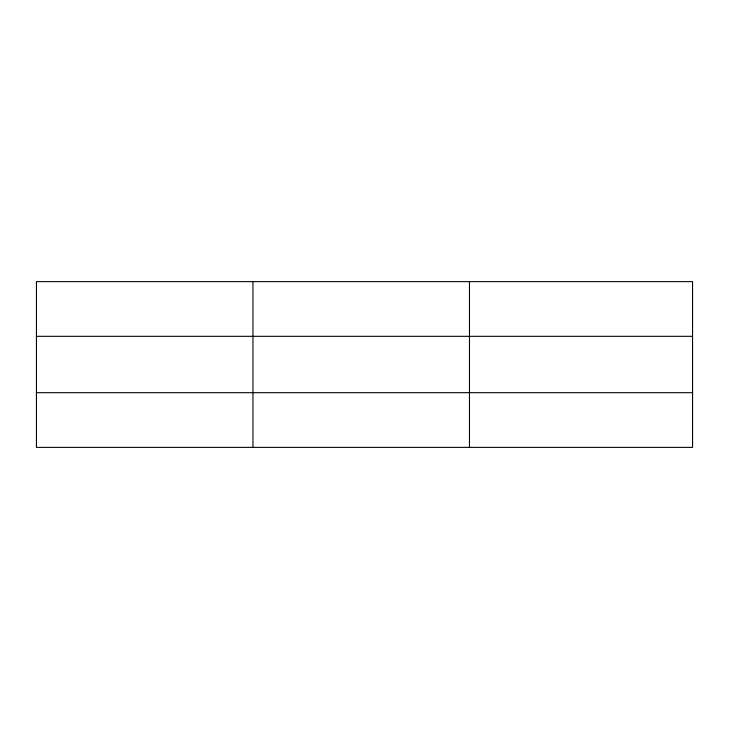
<?xml version="1.0" encoding="UTF-8"?>
<svg xmlns="http://www.w3.org/2000/svg" width="729" height="729" viewBox="0 0 729 729"><rect width="100%" height="100%" fill="white"/><g stroke="black" fill="none" stroke-linecap="round" stroke-linejoin="round"><path stroke-width="1.09" d="M252.963 281.622L252.963 447.378M469.476 281.622L469.476 447.378M36.45 336.324L692.55 336.324M36.45 392.676L692.55 392.676M692.55 429.144L692.55 447.378L36.45 447.378L36.45 281.622L692.55 281.622L692.55 429.144"/></g></svg>
